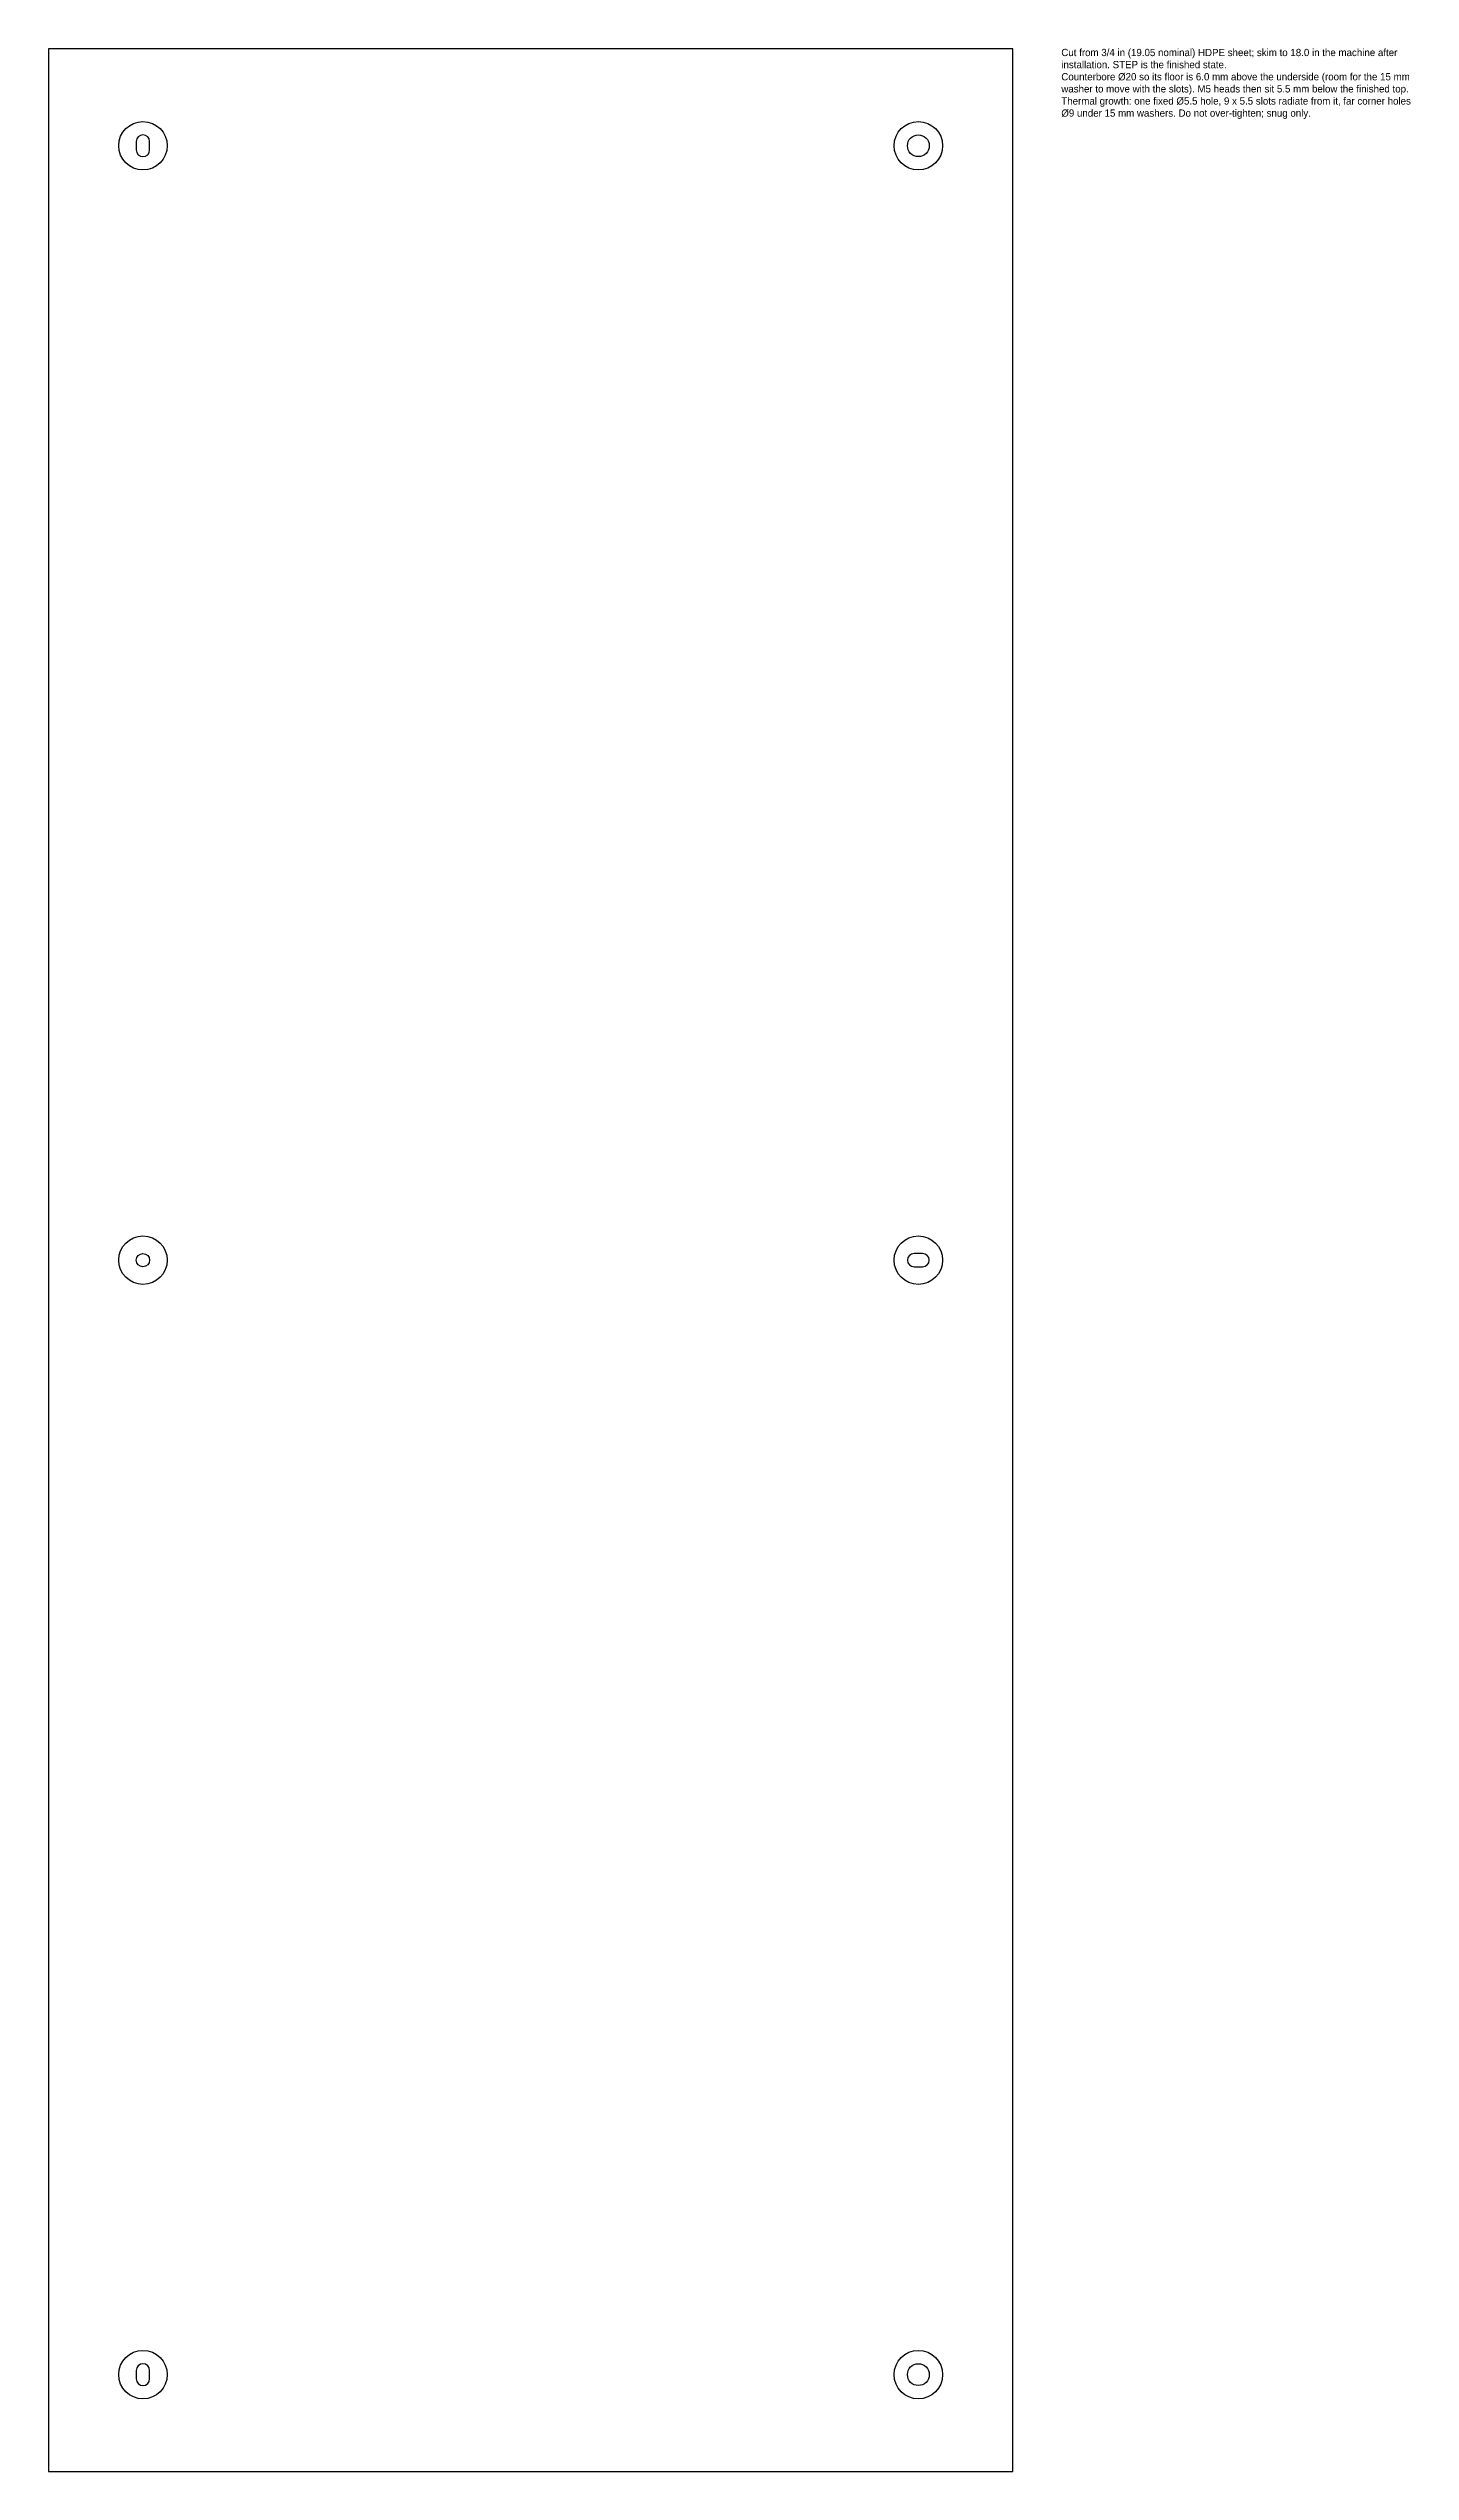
# Model space of a CAD drawing. Header units: millimetres. Extents: x 0 to 562, y 0 to 1000.
import ezdxf

# ---------------------------------------------------------------- set-up
doc = ezdxf.new("R2010")
doc.units = ezdxf.units.MM
for name, color, linetype in [('CUT_HOLES', 7, 'Continuous'), ('CUT_OUTER', 7, 'Continuous'), ('MACHINING_NOTES', 7, 'Continuous'), ('MILL_TOP_COUNTERBORE_FLOOR_6_ABOVE_UNDERSIDE', 7, 'Continuous')]:
    doc.layers.add(name, color=color, linetype=linetype)

msp = doc.modelspace()

# ---------------------------------------------------------------- linework, layer by layer
at = {"layer": 'CUT_HOLES'}
for points in [[(41.75, 958.25), (41.75, 961.75, 1), (36.25, 961.75), (36.25, 958.25, 1)], [(357.25, 497.25), (360.75, 497.25, 1), (360.75, 502.75), (357.25, 502.75, 1)], [(41.75, 38.25), (41.75, 41.75, 1), (36.25, 41.75), (36.25, 38.25, 1)]]:
    msp.add_lwpolyline(points, format="xyb", close=True, dxfattribs=at)
for centre, radius in [((359, 960), 4.5), ((39, 500), 2.75), ((359, 40), 4.5)]:
    msp.add_circle(centre, radius, dxfattribs=at)
at = {"layer": 'CUT_OUTER'}
msp.add_lwpolyline([(0, 0), (398, 0), (398, 1000), (0, 1000)], close=True, dxfattribs=at)
at = {"layer": 'MILL_TOP_COUNTERBORE_FLOOR_6_ABOVE_UNDERSIDE'}
for centre in [(39, 960), (359, 960), (39, 500), (359, 500), (39, 40), (359, 40)]:
    msp.add_circle(centre, 10, dxfattribs=at)

# ---------------------------------------------------------------- texts
at = {"layer": 'MACHINING_NOTES', "insert": (418, 1000), "char_height": 3, "width": 150, "attachment_point": 1}
msp.add_mtext('Cut from 3/4 in (19.05 nominal) HDPE sheet; skim to 18.0 in the machine after installation. STEP is the finished state.\\PCounterbore Ø20 so its floor is 6.0 mm above the underside (room for the 15 mm washer to move with the slots). M5 heads then sit 5.5 mm below the finished top.\\PThermal growth: one fixed Ø5.5 hole, 9 x 5.5 slots radiate from it, far corner holes Ø9 under 15 mm washers. Do not over-tighten; snug only.', dxfattribs=at)

doc.saveas('drawing.dxf')
